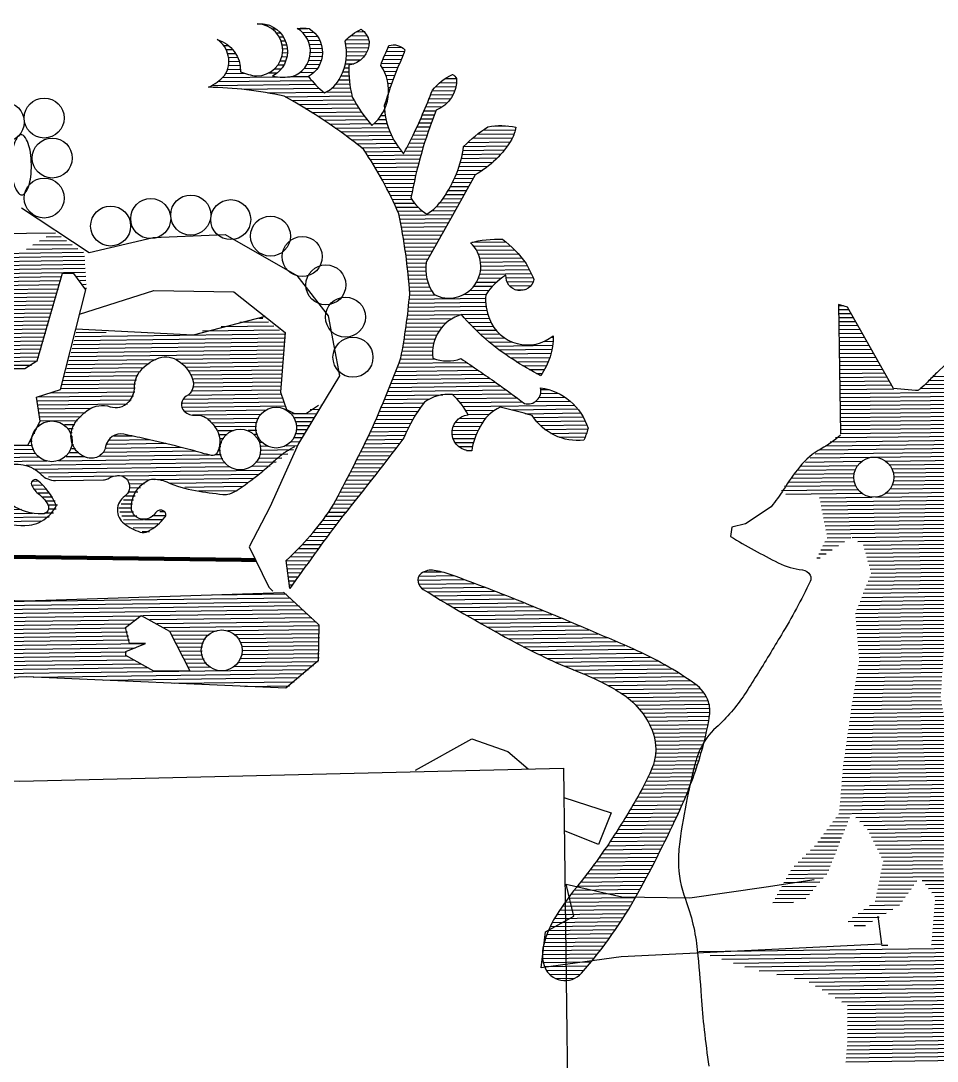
# Model space of a CAD drawing. Extents: x 0 to 420, y 0 to 297.
# Drawn here: x 364.823 to 367.273, y 101.54 to 104.321 of the extents above; entities that cross this region are included whole.
import ezdxf
from ezdxf.enums import TextEntityAlignment as Align

# ---------------------------------------------------------------- set-up
doc = ezdxf.new("R2010")
doc.units = 0
doc.layers.get('0').update_dxf_attribs({"linetype": 'CONTINUOUS'})
for name, color, linetype in [('TBLK07', 4, 'CONTINUOUS'), ('TBLK18', 4, 'CONTINUOUS'), ('TBLK25', 1, 'CONTINUOUS'), ('TBLK35', 3, 'CONTINUOUS'), ('TBLK50', 7, 'CONTINUOUS')]:
    doc.layers.add(name, color=color, linetype=linetype)
doc.styles.add('ISO', font='iso3098b.shx')

# ---------------------------------------------------------------- blocks, each defined once
blk = doc.blocks.new('*X45')
at = {"color": 0, "linetype": 'Continuous'}
for p, q in [((602.57, 458), (603.79, 458)), ((602.57, 457), (605.26, 457)), ((602.57, 456), (605.81, 456)), ((602.57, 455), (606.35, 455)), ((602.57, 454), (606.89, 454)), ((602.57, 453), (607.43, 453)), ((602.58, 452), (607.98, 452)), ((602.58, 451), (608.52, 451)), ((602.58, 450), (609.06, 450)), ((602.58, 449), (609.61, 449)), ((602.58, 448), (610.15, 448)), ((602.58, 447), (610.69, 447)), ((602.59, 446), (611.23, 446)), ((602.59, 445), (611.78, 445)), ((602.59, 444), (612.32, 444)), ((602.59, 443), (612.86, 443)), ((602.59, 442), (613.41, 442)), ((602.59, 441), (613.95, 441)), ((602.6, 440), (614.49, 440)), ((626, 440), (637.67, 440)), ((602.6, 439), (615.04, 439)), ((602.6, 438), (615.58, 438)), ((602.6, 437), (616.12, 437)), ((622.84, 437), (636.69, 437)), ((623.9, 438), (636.97, 438)), ((624.96, 439), (637.32, 439)), ((602.6, 436), (636.45, 436)), ((602.6, 435), (636.2, 435)), ((602.6, 434), (635.96, 434)), ((602.61, 433), (635.72, 433)), ((602.61, 432), (635.48, 432)), ((602.61, 431), (635.24, 431)), ((602.61, 430), (635, 430)), ((602.61, 429), (634.75, 429)), ((602.61, 428), (634.51, 428)), ((602.62, 427), (634.27, 427)), ((600.05, 424), (633.55, 424)), ((601.36, 425), (633.79, 425)), ((602.62, 426), (634.03, 426)), ((597.47, 422), (633.13, 422)), ((598.75, 423), (633.33, 423)), ((593.81, 419), (607.88, 419)), ((595.03, 420), (632.73, 420)), ((596.25, 421), (632.93, 421)), ((613.82, 419), (632.53, 419)), ((591.69, 417), (606.28, 417)), ((592.59, 418), (606.87, 418)), ((614.84, 418), (632.33, 418)), ((615.43, 417), (632.13, 417)), ((589.3, 414), (605.95, 414)), ((590.1, 415), (605.85, 415)), ((590.9, 416), (605.96, 416)), ((615.75, 416), (631.93, 416)), ((615.76, 414), (631.53, 414)), ((615.85, 415), (631.73, 415)), ((587.71, 412), (606.84, 412)), ((588.51, 413), (606.26, 413)), ((588.79, 411), (607.83, 411)), ((613.88, 411), (630.92, 411)), ((614.87, 412), (631.12, 412)), ((615.45, 413), (631.33, 413)), ((597.21, 410), (610.39, 410)), ((597.4, 409), (630.52, 409)), ((611.32, 410), (630.72, 410)), ((597.59, 408), (630.32, 408)), ((597.77, 407), (630.12, 407)), ((597.96, 406), (629.92, 406)), ((598.15, 405), (629.72, 405)), ((598.33, 404), (629.52, 404)), ((598.52, 403), (629.32, 403)), ((598.71, 402), (629.12, 402)), ((598.89, 401), (628.92, 401)), ((597.91, 398), (601.79, 398)), ((598.43, 399), (603.33, 399)), ((598.95, 400), (604.87, 400)), ((605.2, 400), (628.86, 400)), ((606.66, 399), (628.83, 399)), ((608.04, 398), (628.81, 398)), ((596.88, 396), (598.7, 396)), ((597.4, 397), (600.24, 397)), ((608.31, 397), (628.78, 397)), ((608.58, 396), (628.75, 396)), ((596.36, 395), (597.16, 395)), ((608.85, 395), (628.73, 395)), ((609.12, 394), (628.7, 394)), ((609.39, 393), (628.68, 393)), ((609.67, 392), (628.65, 392)), ((609.91, 391), (628.62, 391)), ((608.66, 388), (628.55, 388)), ((609.08, 389), (628.57, 389)), ((609.49, 390), (628.6, 390)), ((607.42, 385), (628.47, 385)), ((607.83, 386), (628.49, 386)), ((608.25, 387), (628.52, 387)), ((606.59, 383), (628.42, 383)), ((607, 384), (628.44, 384)), ((605.8, 381), (628.36, 381)), ((605.87, 380), (628.34, 380)), ((606.17, 382), (628.39, 382)), ((605.94, 379), (628.31, 379)), ((606.01, 378), (628.24, 378)), ((606.08, 377), (628.16, 377)), ((606.15, 376), (628.09, 376)), ((606.22, 375), (628.01, 375)), ((606.29, 374), (627.93, 374)), ((606.36, 373), (627.85, 373)), ((606.44, 372), (627.77, 372)), ((606.51, 371), (627.69, 371)), ((606.58, 370), (627.61, 370)), ((606.26, 367), (627.38, 367)), ((606.44, 368), (627.46, 368)), ((606.62, 369), (627.53, 369)), ((605.9, 365), (627.22, 365)), ((606.08, 366), (627.3, 366)), ((605.36, 362), (626.98, 362)), ((605.54, 363), (627.06, 363)), ((605.72, 364), (627.14, 364)), ((604.82, 359), (626.95, 359)), ((605, 360), (626.83, 360)), ((605.18, 361), (626.9, 361)), ((604.47, 357), (627.28, 357)), ((604.64, 358), (627.12, 358)), ((604, 354), (627.77, 354)), ((604.15, 355), (627.61, 355)), ((604.31, 356), (627.44, 356)), ((603.69, 352), (628.1, 352)), ((603.84, 353), (627.94, 353)), ((603.22, 349), (628.59, 349)), ((603.37, 350), (628.43, 350)), ((603.53, 351), (628.26, 351)), ((602.75, 346), (629.08, 346)), ((602.91, 347), (628.92, 347)), ((603.06, 348), (628.75, 348)), ((602.44, 344), (629.41, 344)), ((602.59, 345), (629.25, 345)), ((602.1, 341), (629.9, 341)), ((602.19, 342), (629.74, 342)), ((602.29, 343), (629.57, 343)), ((601.9, 339), (630.23, 339)), ((602, 340), (630.06, 340)), ((601.61, 336), (629.75, 336)), ((601.71, 337), (629.94, 337)), ((601.81, 338), (630.12, 338)), ((601.32, 333), (629.18, 333)), ((601.42, 334), (629.37, 334)), ((601.52, 335), (629.56, 335)), ((601.03, 331), (604.1, 331)), ((601.23, 332), (628.99, 332)), ((604.26, 331), (628.8, 331)), ((598.72, 328), (602.85, 328)), ((599.49, 329), (603.27, 329)), ((600.26, 330), (603.68, 330)), ((605.23, 330), (628.61, 330)), ((606.21, 329), (628.42, 329)), ((607.18, 328), (628.23, 328)), ((597.18, 326), (602.02, 326)), ((597.95, 327), (602.44, 327)), ((608.13, 327), (628.06, 327)), ((608.61, 326), (627.92, 326)), ((594.8, 323), (600.78, 323)), ((595.63, 324), (601.19, 324)), ((596.4, 325), (601.61, 325)), ((609.09, 325), (627.77, 325)), ((609.58, 324), (627.63, 324)), ((610.06, 323), (627.48, 323)), ((591.73, 320), (599.53, 320)), ((592.75, 321), (599.95, 321)), ((593.78, 322), (600.36, 322)), ((610.54, 322), (627.33, 322)), ((611.03, 321), (627.19, 321)), ((611.51, 320), (627.04, 320)), ((589.67, 318), (598.7, 318)), ((590.7, 319), (599.12, 319)), ((611.77, 318), (626.75, 318)), ((611.99, 319), (626.89, 319)), ((587.64, 315), (596.9, 315)), ((588.22, 316), (597.78, 316)), ((588.79, 317), (598.29, 317)), ((611.13, 315), (627.43, 315)), ((611.35, 316), (627.18, 316)), ((611.56, 317), (626.93, 317)), ((586.5, 313), (595.14, 313)), ((587.07, 314), (596.02, 314)), ((610.71, 313), (619.55, 313)), ((610.92, 314), (620.28, 314)), ((621.64, 314), (627.68, 314)), ((622.41, 313), (627.93, 313)), ((584.78, 310), (592.5, 310)), ((585.35, 311), (593.38, 311)), ((585.92, 312), (594.26, 312)), ((610.07, 310), (617.34, 310)), ((610.28, 311), (618.08, 311)), ((610.49, 312), (618.81, 312)), ((623.19, 312), (628.18, 312)), ((623.97, 311), (628.43, 311)), ((624.75, 310), (628.68, 310)), ((584.21, 309), (589.42, 309)), ((606.93, 307), (614.2, 307)), ((608.36, 308), (615.88, 308)), ((609.8, 309), (616.61, 309)), ((624.6, 307), (629.43, 307)), ((624.69, 308), (629.18, 308)), ((624.79, 309), (628.93, 309)), ((604.05, 305), (610.76, 305)), ((605.49, 306), (612.48, 306)), ((624.4, 305), (629.93, 305)), ((624.5, 306), (629.68, 306)), ((602.99, 304), (609.05, 304)), ((604.45, 303), (607.33, 303)), ((624.12, 302), (630.68, 302)), ((624.21, 303), (630.43, 303)), ((624.31, 304), (630.18, 304)), ((623.92, 300), (631.18, 300)), ((624.02, 301), (630.93, 301)), ((565.54, 297), (632.41, 297)), ((611.28, 298), (612.82, 298)), ((623.73, 298), (631.99, 298)), ((623.83, 299), (631.56, 299)), ((568.42, 296), (632.84, 296)), ((571.29, 295), (633.27, 295)), ((574.17, 294), (633.7, 294)), ((577.04, 293), (634.12, 293)), ((580.59, 292), (634.55, 292)), ((584.98, 291), (634.98, 291)), ((589.36, 290), (635.41, 290)), ((593.03, 289), (635.83, 289)), ((594.64, 288), (636.26, 288)), ((596.26, 287), (636.69, 287)), ((597.88, 286), (637.11, 286)), ((599.5, 285), (637.54, 285)), ((601.12, 284), (637.97, 284)), ((602.5, 281), (639.25, 281)), ((602.51, 282), (638.82, 282)), ((602.52, 283), (638.4, 283)), ((602.47, 279), (640.11, 279)), ((602.48, 280), (639.68, 280)), ((602.43, 276), (641.39, 276)), ((602.44, 277), (640.96, 277)), ((602.46, 278), (640.53, 278)), ((602.4, 274), (642.19, 274)), ((602.42, 275), (641.8, 275)), ((602.15, 271), (643.35, 271)), ((602.27, 272), (642.96, 272)), ((602.38, 273), (642.58, 273)), ((601.93, 269), (644.13, 269)), ((602.04, 270), (643.74, 270))]:
    blk.add_line(p, q, dxfattribs=at)
blk = doc.blocks.new('*X47')
at = {"color": 0, "linetype": 'Continuous'}
for p, q in [((459.9, 530), (460.99, 530)), ((461.86, 529), (462.85, 529)), ((462.93, 528), (463.92, 528)), ((468.2, 529), (470.78, 529)), ((469.47, 528), (472.35, 528)), ((482.96, 528), (484.85, 528)), ((448.79, 526), (449.41, 526)), ((463.63, 527), (464.64, 527)), ((464.09, 526), (465.13, 526)), ((470.29, 527), (473.18, 527)), ((470.83, 526), (473.75, 526)), ((480.35, 526), (485.97, 526)), ((481.49, 527), (485.58, 527)), ((449.69, 525), (450.91, 525)), ((450.3, 524), (451.92, 524)), ((450.69, 523), (452.64, 523)), ((464.36, 525), (465.45, 525)), ((464.43, 523), (465.62, 523)), ((464.47, 524), (465.61, 524)), ((471.18, 525), (474.13, 525)), ((471.36, 524), (474.34, 524)), ((471.38, 523), (474.41, 523)), ((480.23, 525), (486.05, 525)), ((480.37, 524), (485.88, 524)), ((480.43, 523), (485.52, 523)), ((490.37, 523), (494.9, 523)), ((490.84, 524), (494.23, 524)), ((450.9, 522), (453.17, 522)), ((450.96, 521), (453.54, 521)), ((463.84, 521), (465.2, 521)), ((464.22, 522), (465.49, 522)), ((470.96, 521), (474.1, 521)), ((471.25, 522), (474.33, 522)), ((480.3, 521), (483.98, 521)), ((480.41, 522), (484.93, 522)), ((489.51, 521), (494.1, 521)), ((489.93, 522), (494.51, 522)), ((450.15, 518), (454.82, 518)), ((450.6, 519), (453.87, 519)), ((450.86, 520), (453.77, 520)), ((460.93, 518), (463.08, 518)), ((462.37, 519), (464.07, 519)), ((463.25, 520), (464.75, 520)), ((468.68, 518), (472.25, 518)), ((469.77, 519), (473.11, 519)), ((470.48, 520), (473.71, 520)), ((479.46, 518), (480.9, 518)), ((479.84, 519), (480.9, 519)), ((480.11, 520), (482.23, 520)), ((489.11, 520), (493.66, 520)), ((489.22, 519), (493.19, 519)), ((489.76, 518), (492.74, 518)), ((446.57, 515), (472.46, 515)), ((448.15, 516), (471.59, 516)), ((449.34, 517), (463.04, 517)), ((466.39, 517), (470.92, 517)), ((477.69, 515), (481.11, 515)), ((478.43, 516), (481.01, 516)), ((478.98, 517), (480.94, 517)), ((490.17, 517), (492.36, 517)), ((490.48, 516), (491.99, 516)), ((490.68, 515), (491.62, 515)), ((503.62, 515), (507.79, 515)), ((504.99, 516), (507.83, 516)), ((506.81, 517), (506.88, 517)), ((454.15, 514), (473.44, 514)), ((460.6, 513), (474.56, 513)), ((475.07, 513), (481.42, 513)), ((476.66, 514), (481.25, 514)), ((490.79, 514), (491.26, 514)), ((490.81, 513), (490.9, 513)), ((501.69, 513), (507.35, 513)), ((502.53, 514), (507.64, 514)), ((464.91, 512), (481.63, 512)), ((466.64, 511), (482.06, 511)), ((468.31, 510), (482.62, 510)), ((489.84, 510), (490.31, 510)), ((490.19, 511), (490.57, 511)), ((490.54, 512), (490.74, 512)), ((500.48, 510), (505.46, 510)), ((500.89, 511), (506.3, 511)), ((501.3, 512), (506.91, 512)), ((469.93, 509), (483.22, 509)), ((471.5, 508), (483.87, 508)), ((489.47, 508), (489.75, 508)), ((489.67, 509), (489.95, 509)), ((499.62, 508), (502.57, 508)), ((500.05, 509), (504.26, 509)), ((473.02, 507), (484.57, 507)), ((474.51, 506), (485.32, 506)), ((475.95, 505), (486.13, 505)), ((487.08, 505), (490.3, 505)), ((488.07, 506), (490.06, 506)), ((488.85, 507), (489.88, 507)), ((498.25, 505), (501.38, 505)), ((498.72, 506), (501.77, 506)), ((499.17, 507), (502.16, 507)), ((477.36, 504), (490.6, 504)), ((478.73, 503), (490.95, 503)), ((480.06, 502), (491.37, 502)), ((496.8, 502), (500.29, 502)), ((497.3, 503), (500.64, 503)), ((497.78, 504), (501.01, 504)), ((512.89, 502), (522.06, 502)), ((514.29, 503), (522.38, 503)), ((516.87, 504), (520.36, 504)), ((481.36, 501), (491.86, 501)), ((482.64, 500), (492.42, 500)), ((495.77, 500), (499.62, 500)), ((496.3, 501), (499.95, 501)), ((510.48, 500), (521.03, 500)), ((511.63, 501), (521.63, 501)), ((483.88, 499), (493.06, 499)), ((484.75, 498), (493.8, 498)), ((485.39, 497), (498.68, 497)), ((494.7, 498), (498.98, 498)), ((495.24, 499), (499.29, 499)), ((509.02, 497), (518.71, 497)), ((509.22, 498), (519.57, 498)), ((509.44, 499), (520.34, 499)), ((486, 496), (498.39, 496)), ((486.6, 495), (498.11, 495)), ((508.49, 495), (516.68, 495)), ((508.77, 496), (517.76, 496)), ((487.19, 494), (497.83, 494)), ((487.76, 493), (497.57, 493)), ((488.31, 492), (497.32, 492)), ((507.41, 492), (512.43, 492)), ((507.81, 493), (514.07, 493)), ((508.17, 494), (515.47, 494)), ((488.85, 491), (497.07, 491)), ((489.38, 490), (496.84, 490)), ((489.89, 489), (496.61, 489)), ((505.93, 489), (510.54, 489)), ((506.47, 490), (511.12, 490)), ((506.96, 491), (511.7, 491)), ((490.39, 488), (496.4, 488)), ((490.88, 487), (496.19, 487)), ((504.7, 487), (509.38, 487)), ((505.34, 488), (509.96, 488)), ((491.35, 486), (496.22, 486)), ((491.81, 485), (496.91, 485)), ((492.25, 484), (497.76, 484)), ((502.31, 484), (507.64, 484)), ((503.24, 485), (508.22, 485)), ((503.99, 486), (508.8, 486)), ((492.68, 483), (498.83, 483)), ((493.02, 482), (506.48, 482)), ((501.15, 483), (507.06, 483)), ((493.21, 481), (505.9, 481)), ((493.39, 480), (505.32, 480)), ((493.57, 479), (504.74, 479)), ((493.74, 478), (504.16, 478)), ((493.9, 477), (503.58, 477)), ((494.05, 476), (503, 476)), ((494.2, 475), (502.42, 475)), ((494.34, 474), (501.84, 474)), ((511.16, 475), (519.62, 475)), ((511.59, 474), (520.73, 474)), ((494.47, 473), (501.26, 473)), ((494.59, 472), (500.68, 472)), ((494.71, 471), (500.11, 471)), ((512.26, 473), (521.74, 473)), ((512.73, 472), (522.66, 472)), ((513.05, 471), (523.51, 471)), ((494.82, 470), (499.61, 470)), ((494.92, 469), (499.52, 469)), ((513.23, 470), (524.29, 470)), ((513.28, 469), (524.92, 469)), ((495.02, 468), (499.51, 468)), ((495.11, 467), (499.6, 467)), ((495.19, 466), (499.77, 466)), ((512.65, 466), (518.5, 466)), ((513, 467), (525.88, 467)), ((513.2, 468), (525.42, 468)), ((519.55, 466), (526.32, 466)), ((495.26, 465), (500.05, 465)), ((495.33, 464), (500.42, 464)), ((495.39, 463), (500.91, 463)), ((510.44, 463), (515.29, 463)), ((511.44, 464), (516.17, 464)), ((512.15, 465), (517.22, 465)), ((519.79, 465), (526.37, 465)), ((520.4, 464), (525.76, 464)), ((521.84, 463), (524.32, 463)), ((495.29, 461), (514.37, 461)), ((495.4, 462), (501.69, 462)), ((508.93, 462), (514.55, 462)), ((494.94, 458), (514.61, 458)), ((495.06, 459), (514.46, 459)), ((495.18, 460), (514.37, 460)), ((494.67, 456), (505.97, 456)), ((494.81, 457), (514.86, 457)), ((509.1, 456), (515.18, 456)), ((494.22, 453), (502.71, 453)), ((494.37, 454), (503.49, 454)), ((494.52, 455), (504.53, 455)), ((509.98, 455), (515.6, 455)), ((510.91, 454), (516.14, 454)), ((511.88, 453), (516.84, 453)), ((493.71, 450), (501.3, 450)), ((493.89, 451), (501.64, 451)), ((494.05, 452), (502.1, 452)), ((512.9, 452), (517.75, 452)), ((513.98, 451), (518.97, 451)), ((515.12, 450), (520.76, 450)), ((528.88, 450), (531.09, 450)), ((530.67, 451), (531.15, 451)), ((493.34, 448), (500.96, 448)), ((493.53, 449), (501.08, 449)), ((516.33, 449), (530.96, 449)), ((517.61, 448), (530.78, 448)), ((492.49, 445), (509.42, 445)), ((492.88, 446), (501.41, 446)), ((493.14, 447), (500.95, 447)), ((518.98, 447), (530.54, 447)), ((520.44, 446), (530.23, 446)), ((521.91, 445), (529.86, 445)), ((491.69, 443), (512.29, 443)), ((492.09, 444), (510.86, 444)), ((523.44, 444), (529.41, 444)), ((525.08, 443), (528.89, 443)), ((490.47, 440), (516.49, 440)), ((490.88, 441), (515.1, 441)), ((491.29, 442), (513.7, 442)), ((526.85, 442), (528.28, 442)), ((489.21, 437), (503.37, 437)), ((489.63, 438), (519.23, 438)), ((490.05, 439), (517.87, 439)), ((505.8, 437), (520.56, 437)), ((527.83, 437), (532.24, 437)), ((527.89, 438), (529.77, 438)), ((488.34, 435), (498.57, 435)), ((488.78, 436), (500.07, 436)), ((506.79, 436), (521.87, 436)), ((507.65, 435), (523.16, 435)), ((526.49, 435), (535.17, 435)), ((527.43, 436), (533.9, 436)), ((487.01, 432), (496.46, 432)), ((487.46, 433), (497.12, 433)), ((487.9, 434), (497.82, 434)), ((508.39, 434), (536.21, 434)), ((509.04, 433), (516.33, 433)), ((509.6, 432), (514.99, 432)), ((520.47, 433), (537.06, 433)), ((524.01, 432), (537.78, 432)), ((486.1, 430), (495.28, 430)), ((486.56, 431), (495.85, 431)), ((506.38, 430), (513.23, 430)), ((507.33, 431), (513.99, 431)), ((525.97, 431), (538.37, 431)), ((526.73, 430), (538.87, 430)), ((484.7, 427), (493.78, 427)), ((485.17, 428), (494.25, 428)), ((485.64, 429), (494.74, 429)), ((505.59, 427), (511.6, 427)), ((505.6, 428), (512.09, 428)), ((505.85, 429), (512.65, 429)), ((527.66, 429), (539.28, 429)), ((528.8, 428), (539.52, 428)), ((530.27, 427), (539.21, 427)), ((483.18, 424), (491.66, 424)), ((483.7, 425), (492.45, 425)), ((484.21, 426), (493.23, 426)), ((505.79, 426), (511.2, 426)), ((506.26, 425), (510.87, 425)), ((507.12, 424), (510.62, 424)), ((532.34, 426), (538.84, 426)), ((482.15, 422), (490.08, 422)), ((482.67, 423), (490.87, 423)), ((509.08, 423), (510.43, 423)), ((480.57, 419), (487.7, 419)), ((481.1, 420), (488.5, 420)), ((481.62, 421), (489.29, 421)), ((479.51, 417), (486.1, 417)), ((480.04, 418), (486.9, 418)), ((477.89, 414), (483.69, 414)), ((478.43, 415), (484.49, 415)), ((478.97, 416), (485.3, 416)), ((476.25, 411), (481.25, 411)), ((476.8, 412), (482.07, 412)), ((477.35, 413), (482.88, 413)), ((475.14, 409), (479.62, 409)), ((475.7, 410), (480.44, 410)), ((472.93, 406), (477.15, 406)), ((473.7, 407), (477.98, 407)), ((474.45, 408), (478.8, 408)), ((471.31, 404), (475.61, 404)), ((472.14, 405), (476.37, 405)), ((468.67, 401), (473.33, 401)), ((469.58, 402), (474.08, 402)), ((470.46, 403), (474.84, 403)), ((465.73, 398), (471.07, 398)), ((466.75, 399), (471.82, 399)), ((467.73, 400), (472.57, 400)), ((463.71, 396), (469.58, 396)), ((464.68, 397), (470.33, 397)), ((463.83, 395), (468.84, 395)), ((463.94, 394), (468.11, 394)), ((464.06, 393), (467.37, 393)), ((464.18, 392), (466.64, 392)), ((464.29, 391), (465.91, 391)), ((464.41, 390), (465.19, 390))]:
    blk.add_line(p, q, dxfattribs=at)
blk = doc.blocks.new('*X41')
at = {"color": 0, "linetype": 'Continuous'}
for p, q in [((52316.84, 34279), (52328.43, 34279)), ((52317.12, 34280), (52325.82, 34280)), ((52318.29, 34281), (52322.83, 34281)), ((52317.06, 34278), (52331, 34278)), ((52317.76, 34277), (52333.54, 34277)), ((52319.24, 34276), (52336.03, 34276)), ((52320.83, 34275), (52338.48, 34275)), ((52322.44, 34274), (52340.9, 34274)), ((52324.06, 34273), (52343.29, 34273)), ((52325.7, 34272), (52345.65, 34272)), ((52327.35, 34271), (52347.99, 34271)), ((52329.03, 34270), (52350.32, 34270)), ((52330.71, 34269), (52352.64, 34269)), ((52332.42, 34268), (52354.95, 34268)), ((52334.15, 34267), (52357.24, 34267)), ((52335.89, 34266), (52359.52, 34266)), ((52337.65, 34265), (52361.79, 34265)), ((52339.44, 34264), (52364.04, 34264)), ((52341.24, 34263), (52366.27, 34263)), ((52343.08, 34262), (52368.49, 34262)), ((52344.98, 34261), (52370.69, 34261)), ((52346.94, 34260), (52372.8, 34260)), ((52348.99, 34259), (52374.77, 34259)), ((52351.11, 34258), (52376.63, 34258)), ((52353.33, 34257), (52378.4, 34257)), ((52355.64, 34256), (52380.07, 34256)), ((52358.05, 34255), (52381.67, 34255)), ((52360.29, 34254), (52383.19, 34254)), ((52362.31, 34253), (52384.65, 34253)), ((52364.16, 34252), (52386.04, 34252)), ((52365.87, 34251), (52387.13, 34251)), ((52367.46, 34250), (52387.93, 34250)), ((52368.83, 34249), (52388.54, 34249)), ((52369.99, 34248), (52388.98, 34248)), ((52370.99, 34247), (52389.28, 34247)), ((52371.86, 34246), (52389.44, 34246)), ((52372.62, 34245), (52389.45, 34245)), ((52373.28, 34244), (52389.32, 34244)), ((52373.87, 34243), (52389.14, 34243)), ((52374.38, 34242), (52388.94, 34242)), ((52374.82, 34241), (52388.73, 34241)), ((52375.18, 34240), (52388.51, 34240)), ((52375.46, 34239), (52388.27, 34239)), ((52375.65, 34238), (52388.02, 34238)), ((52375.74, 34235), (52387.17, 34235)), ((52375.76, 34237), (52387.75, 34237)), ((52375.79, 34236), (52387.47, 34236)), ((52375.39, 34233), (52386.53, 34233)), ((52375.6, 34234), (52386.86, 34234)), ((52374.22, 34230), (52385.48, 34230)), ((52374.68, 34231), (52385.84, 34231)), ((52375.08, 34232), (52386.19, 34232)), ((52372.72, 34227), (52384.34, 34227)), ((52373.24, 34228), (52384.73, 34228)), ((52373.74, 34229), (52385.11, 34229)), ((52371.62, 34225), (52383.52, 34225)), ((52372.18, 34226), (52383.93, 34226)), ((52369.83, 34222), (52382.2, 34222)), ((52370.44, 34223), (52382.65, 34223)), ((52371.03, 34224), (52383.09, 34224)), ((52368.6, 34220), (52381.26, 34220)), ((52369.22, 34221), (52381.74, 34221)), ((52366.7, 34217), (52379.82, 34217)), ((52367.34, 34218), (52380.3, 34218)), ((52367.98, 34219), (52380.79, 34219)), ((52364.72, 34214), (52378.33, 34214)), ((52365.39, 34215), (52378.83, 34215)), ((52366.05, 34216), (52379.33, 34216)), ((52363.36, 34212), (52377.32, 34212)), ((52364.04, 34213), (52377.83, 34213)), ((52361.22, 34209), (52375.76, 34209)), ((52361.94, 34210), (52376.28, 34210)), ((52362.66, 34211), (52376.8, 34211)), ((52359.73, 34207), (52374.7, 34207)), ((52360.48, 34208), (52375.23, 34208)), ((52357.39, 34204), (52373.07, 34204)), ((52358.18, 34205), (52373.62, 34205)), ((52358.96, 34206), (52374.16, 34206)), ((52354.93, 34201), (52371.4, 34201)), ((52355.76, 34202), (52371.96, 34202)), ((52356.58, 34203), (52372.52, 34203)), ((52353.37, 34199), (52370.25, 34199)), ((52354.14, 34200), (52370.83, 34200)), ((52351.24, 34196), (52368.44, 34196)), ((52351.92, 34197), (52369.06, 34197)), ((52352.63, 34198), (52369.66, 34198)), ((52349.93, 34194), (52367.15, 34194)), ((52350.57, 34195), (52367.8, 34195)), ((52348.32, 34191), (52365.11, 34191)), ((52348.79, 34192), (52365.81, 34192)), ((52349.33, 34193), (52366.49, 34193)), ((52347.27, 34188), (52362.92, 34188)), ((52347.57, 34189), (52363.67, 34189)), ((52347.92, 34190), (52364.4, 34190)), ((52346.86, 34186), (52361.37, 34186)), ((52347.03, 34187), (52362.15, 34187)), ((52346.79, 34185), (52360.57, 34185)), ((52346.83, 34184), (52359.75, 34184)), ((52346.99, 34183), (52358.9, 34183)), ((52347.27, 34182), (52358.04, 34182)), ((52347.72, 34181), (52357.16, 34181)), ((52348.52, 34180), (52356.24, 34180)), ((52350.02, 34179), (52354.8, 34179))]:
    blk.add_line(p, q, dxfattribs=at)
blk = doc.blocks.new('*X43')
at = {"color": 0, "linetype": 'Continuous'}
for p, q in [((52206.1, 34365), (52212.63, 34365)), ((52207.64, 34366), (52210.69, 34366)), ((52208.75, 34367), (52227.2, 34367)), ((52223.2, 34365), (52229.97, 34365)), ((52224.87, 34366), (52228.58, 34366)), ((52203.01, 34363), (52216.5, 34363)), ((52204.55, 34364), (52214.56, 34364)), ((52219.87, 34363), (52232.73, 34363)), ((52221.54, 34364), (52231.35, 34364)), ((52201.6, 34362), (52234.11, 34362)), ((52201.6, 34361), (52234.36, 34361)), ((52201.6, 34360), (52234.41, 34360)), ((52201.6, 34359), (52234.46, 34359)), ((52201.6, 34358), (52234.51, 34358)), ((52201.6, 34357), (52204.53, 34357)), ((52201.6, 34356), (52203.78, 34356)), ((52201.6, 34355), (52203.03, 34355)), ((52207.63, 34357), (52234.57, 34357)), ((52207.9, 34356), (52228.65, 34356)), ((52208.17, 34355), (52228.35, 34355)), ((52232.42, 34356), (52234.62, 34356)), ((52233.13, 34355), (52234.67, 34355)), ((52201.6, 34354), (52202.28, 34354)), ((52208.44, 34354), (52228.05, 34354)), ((52208.72, 34353), (52227.75, 34353)), ((52208.99, 34352), (52227.45, 34352)), ((52233.84, 34354), (52234.72, 34354)), ((52234.55, 34353), (52234.77, 34353)), ((52209.26, 34351), (52227.15, 34351)), ((52209.54, 34350), (52226.85, 34350)), ((52156.75, 34347), (52158.6, 34347)), ((52209.81, 34349), (52226.55, 34349)), ((52210.08, 34348), (52226.24, 34348)), ((52210.35, 34347), (52225.94, 34347)), ((52153.88, 34345), (52165.12, 34345)), ((52155.31, 34346), (52161.86, 34346)), ((52210.63, 34346), (52225.64, 34346)), ((52210.9, 34345), (52225.34, 34345)), ((52277.72, 34345), (52278.76, 34345)), ((52151.6, 34343), (52171.64, 34343)), ((52151.6, 34342), (52204.26, 34342)), ((52152.45, 34344), (52168.38, 34344)), ((52198.24, 34343), (52204.02, 34343)), ((52211.17, 34344), (52225.04, 34344)), ((52211.44, 34343), (52224.74, 34343)), ((52211.72, 34342), (52224.44, 34342)), ((52232.09, 34342), (52239.58, 34342)), ((52263.65, 34342), (52282.87, 34342)), ((52268.34, 34343), (52281.5, 34343)), ((52273.03, 34344), (52280.13, 34344)), ((52151.6, 34341), (52204.5, 34341)), ((52151.6, 34340), (52204.74, 34340)), ((52151.6, 34339), (52204.98, 34339)), ((52211.99, 34341), (52224.14, 34341)), ((52212.26, 34340), (52223.84, 34340)), ((52212.54, 34339), (52223.54, 34339)), ((52231.26, 34339), (52283.97, 34339)), ((52231.54, 34340), (52284.04, 34340)), ((52231.82, 34341), (52284.11, 34341)), ((52151.6, 34338), (52205.22, 34338)), ((52151.6, 34337), (52205.46, 34337)), ((52212.81, 34338), (52223.24, 34338)), ((52213.08, 34337), (52222.94, 34337)), ((52230.7, 34337), (52283.83, 34337)), ((52230.98, 34338), (52283.9, 34338)), ((52151.6, 34336), (52178.94, 34336)), ((52151.6, 34335), (52177.42, 34335)), ((52151.6, 34334), (52176.36, 34334)), ((52183.8, 34336), (52205.7, 34336)), ((52185.51, 34335), (52205.94, 34335)), ((52186.73, 34334), (52206.18, 34334)), ((52213.35, 34336), (52222.63, 34336)), ((52213.74, 34335), (52222.33, 34335)), ((52215.24, 34334), (52220.78, 34334)), ((52229.86, 34334), (52250.18, 34334)), ((52230.14, 34335), (52251.9, 34335)), ((52230.42, 34336), (52283.76, 34336)), ((52256.97, 34335), (52283.69, 34335)), ((52258.44, 34334), (52283.62, 34334)), ((52151.64, 34333), (52175.58, 34333)), ((52151.73, 34332), (52175, 34332)), ((52187.68, 34333), (52206.42, 34333)), ((52188.35, 34332), (52206.66, 34332)), ((52229.31, 34332), (52248.01, 34332)), ((52229.59, 34333), (52248.95, 34333)), ((52259.45, 34333), (52283.55, 34333)), ((52260.21, 34332), (52283.48, 34332)), ((52151.82, 34331), (52174.57, 34331)), ((52151.91, 34330), (52174.38, 34330)), ((52152.01, 34329), (52174.48, 34329)), ((52188.78, 34331), (52206.9, 34331)), ((52189.03, 34330), (52207.14, 34330)), ((52189.1, 34329), (52207.38, 34329)), ((52228.47, 34329), (52246.72, 34329)), ((52228.75, 34330), (52246.95, 34330)), ((52229.03, 34331), (52247.36, 34331)), ((52260.78, 34331), (52283.41, 34331)), ((52261.2, 34330), (52283.34, 34330)), ((52261.4, 34329), (52283.26, 34329)), ((52152.1, 34328), (52174.89, 34328)), ((52152.19, 34327), (52175.8, 34327)), ((52152.28, 34326), (52176.94, 34326)), ((52189.16, 34328), (52207.87, 34328)), ((52189.41, 34327), (52210.87, 34327)), ((52189.89, 34326), (52213.59, 34326)), ((52222.16, 34326), (52246.19, 34326)), ((52225.44, 34327), (52246.53, 34327)), ((52228.19, 34328), (52246.66, 34328)), ((52260.03, 34326), (52283.05, 34326)), ((52260.91, 34327), (52283.12, 34327)), ((52261.31, 34328), (52283.19, 34328)), ((52152.38, 34325), (52177.28, 34325)), ((52152.41, 34324), (52177.17, 34324)), ((52190.69, 34325), (52213.42, 34325)), ((52192.29, 34324), (52195.32, 34324)), ((52198.69, 34324), (52213.25, 34324)), ((52222.23, 34325), (52245.6, 34325)), ((52222.37, 34324), (52244.61, 34324)), ((52258.38, 34324), (52283.84, 34324)), ((52258.79, 34325), (52283.45, 34325)), ((52150.57, 34321), (52151.81, 34321)), ((52152.29, 34322), (52152.48, 34322)), ((52152.44, 34323), (52176.51, 34323)), ((52155.6, 34322), (52172.38, 34322)), ((52157.32, 34321), (52170.5, 34321)), ((52200.73, 34323), (52213.09, 34323)), ((52201.95, 34322), (52212.92, 34322)), ((52202.93, 34321), (52212.75, 34321)), ((52222.51, 34323), (52235.62, 34323)), ((52222.65, 34322), (52234.13, 34322)), ((52222.79, 34321), (52233, 34321)), ((52258.44, 34323), (52284.24, 34323)), ((52259.02, 34322), (52279.39, 34322)), ((52260.83, 34321), (52278.15, 34321)), ((52284.47, 34322), (52284.63, 34322)), ((52285.71, 34321), (52292.02, 34321)), ((52290.3, 34322), (52292.67, 34322)), ((52292.98, 34323), (52293.33, 34323)), ((52145.8, 34320), (52149.7, 34320)), ((52146.34, 34319), (52149.18, 34319)), ((52158.19, 34320), (52169.52, 34320)), ((52158.71, 34319), (52168.74, 34319)), ((52203.71, 34320), (52208.22, 34320)), ((52204.26, 34319), (52206.33, 34319)), ((52210.98, 34320), (52212.65, 34320)), ((52212.88, 34319), (52213.15, 34319)), ((52222.43, 34319), (52222.8, 34319)), ((52222.93, 34320), (52232.1, 34320)), ((52228.81, 34319), (52231.43, 34319)), ((52264.8, 34320), (52277.44, 34320)), ((52265.79, 34319), (52277.03, 34319)), ((52286.42, 34320), (52291.37, 34320)), ((52286.83, 34319), (52290.71, 34319)), ((52146.88, 34318), (52148.91, 34318)), ((52147.42, 34317), (52148.85, 34317)), ((52147.95, 34316), (52148.98, 34316)), ((52158.91, 34316), (52159.06, 34316)), ((52158.98, 34318), (52168.13, 34318)), ((52159.04, 34317), (52160.41, 34317)), ((52165.06, 34317), (52167.75, 34317)), ((52166.4, 34316), (52167.6, 34316)), ((52186.11, 34316), (52195.06, 34316)), ((52191.11, 34317), (52193.38, 34317)), ((52204.58, 34316), (52204.81, 34316)), ((52204.63, 34318), (52205.41, 34318)), ((52204.81, 34317), (52204.87, 34317)), ((52213.65, 34318), (52213.79, 34318)), ((52214.15, 34317), (52214.33, 34317)), ((52214.62, 34316), (52214.65, 34316)), ((52220.83, 34316), (52220.83, 34316)), ((52221.17, 34317), (52221.36, 34317)), ((52221.77, 34318), (52221.89, 34318)), ((52229.84, 34318), (52230.97, 34318)), ((52230.44, 34317), (52230.69, 34317)), ((52230.6, 34316), (52230.78, 34316)), ((52241.16, 34316), (52245.77, 34316)), ((52266.57, 34318), (52276.85, 34318)), ((52267.2, 34317), (52271.05, 34317)), ((52267.61, 34316), (52269.43, 34316)), ((52274.7, 34317), (52276.86, 34317)), ((52276.32, 34316), (52277.08, 34316)), ((52286.78, 34316), (52288.75, 34316)), ((52286.99, 34317), (52289.41, 34317)), ((52287.01, 34318), (52290.06, 34318)), ((52148.47, 34315), (52149.33, 34315)), ((52149, 34314), (52149.96, 34314)), ((52149.53, 34313), (52151.02, 34313)), ((52156.87, 34313), (52157.66, 34313)), ((52157.87, 34314), (52157.93, 34314)), ((52158.31, 34315), (52158.56, 34315)), ((52167.15, 34315), (52167.61, 34315)), ((52167.59, 34314), (52167.79, 34314)), ((52167.8, 34313), (52168.14, 34313)), ((52173.31, 34313), (52196.44, 34313)), ((52177.22, 34314), (52196.12, 34314)), ((52181.56, 34315), (52195.78, 34315)), ((52203.59, 34313), (52204.95, 34313)), ((52204.24, 34314), (52204.62, 34314)), ((52204.5, 34315), (52204.63, 34315)), ((52214.25, 34313), (52221.07, 34313)), ((52214.58, 34314), (52220.78, 34314)), ((52214.7, 34315), (52215.15, 34315)), ((52220.3, 34315), (52220.71, 34315)), ((52230.55, 34313), (52231.5, 34313)), ((52230.7, 34315), (52230.9, 34315)), ((52230.83, 34314), (52230.99, 34314)), ((52239.14, 34313), (52257.96, 34313)), ((52239.43, 34314), (52254.08, 34314)), ((52239.99, 34315), (52250.05, 34315)), ((52267.65, 34313), (52267.83, 34313)), ((52267.8, 34315), (52268.59, 34315)), ((52267.81, 34314), (52268.09, 34314)), ((52277.16, 34315), (52277.53, 34315)), ((52277.66, 34314), (52278.3, 34314)), ((52277.92, 34313), (52279.69, 34313)), ((52284.17, 34313), (52286.79, 34313)), ((52285.56, 34314), (52287.45, 34314)), ((52286.33, 34315), (52288.1, 34315)), ((52150.05, 34312), (52157.65, 34312)), ((52150.57, 34311), (52157.85, 34311)), ((52167.62, 34311), (52206.56, 34311)), ((52167.81, 34312), (52197.17, 34312)), ((52202.53, 34312), (52205.55, 34312)), ((52212.65, 34311), (52222.5, 34311)), ((52213.66, 34312), (52221.6, 34312)), ((52229.11, 34311), (52233.77, 34311)), ((52230.01, 34312), (52232.33, 34312)), ((52237.51, 34311), (52264.99, 34311)), ((52238.62, 34312), (52261.53, 34312)), ((52266.62, 34311), (52267.93, 34311)), ((52267.33, 34312), (52267.78, 34312)), ((52277.82, 34311), (52284.53, 34311)), ((52277.97, 34312), (52286, 34312)), ((52150.97, 34310), (52158.27, 34310)), ((52151.36, 34309), (52158.99, 34309)), ((52151.75, 34308), (52160.26, 34308)), ((52165.2, 34308), (52212.3, 34308)), ((52166.48, 34309), (52215.05, 34309)), ((52167.2, 34310), (52224.33, 34310)), ((52219.11, 34309), (52268.93, 34309)), ((52220.91, 34308), (52270.04, 34308)), ((52227.28, 34310), (52268.29, 34310)), ((52275.71, 34308), (52280.11, 34308)), ((52276.81, 34309), (52281.59, 34309)), ((52277.46, 34310), (52283.06, 34310)), ((52152.14, 34307), (52190.71, 34307)), ((52152.54, 34306), (52159.15, 34306)), ((52160.1, 34306), (52180.64, 34306)), ((52193.91, 34307), (52211.36, 34307)), ((52199.81, 34306), (52211.36, 34306)), ((52222.7, 34307), (52278.64, 34307)), ((52224.7, 34306), (52241.63, 34306)), ((52242.94, 34306), (52277.2, 34306)), ((52152.93, 34305), (52154.24, 34305)), ((52165.6, 34305), (52175.38, 34305)), ((52201.81, 34305), (52211.57, 34305)), ((52203.25, 34304), (52211.96, 34304)), ((52203.98, 34303), (52212.38, 34303)), ((52220.72, 34305), (52221.94, 34305)), ((52220.72, 34304), (52223.14, 34304)), ((52221.29, 34303), (52224.1, 34303)), ((52244.67, 34305), (52249.94, 34305)), ((52245.01, 34304), (52248.67, 34304)), ((52245.01, 34303), (52247.62, 34303)), ((52251.17, 34305), (52275.9, 34305)), ((52255.05, 34304), (52274.6, 34304)), ((52258.72, 34303), (52273.29, 34303)), ((52204.72, 34302), (52212.87, 34302)), ((52205.46, 34301), (52213.36, 34301)), ((52206.01, 34300), (52214.22, 34300)), ((52222.02, 34302), (52224.9, 34302)), ((52222.96, 34301), (52225.59, 34301)), ((52223.9, 34300), (52226.26, 34300)), ((52243.33, 34300), (52245.82, 34300)), ((52243.94, 34301), (52246.29, 34301)), ((52244.55, 34302), (52246.96, 34302)), ((52262.14, 34302), (52271.79, 34302)), ((52206.54, 34299), (52215.91, 34299)), ((52207.08, 34298), (52217.8, 34298)), ((52224.65, 34299), (52226.82, 34299)), ((52224.79, 34298), (52226.5, 34298)), ((52242.12, 34298), (52245.35, 34298)), ((52242.73, 34299), (52245.58, 34299)), ((52208.56, 34297), (52220.52, 34297)), ((52210.22, 34296), (52224.74, 34296)), ((52212.76, 34295), (52222.64, 34295)), ((52223.56, 34297), (52225.79, 34297)), ((52242.4, 34297), (52245.81, 34297)), ((52242.84, 34296), (52246.59, 34296)), ((52243.28, 34295), (52248.28, 34295)), ((52248.52, 34295), (52252.97, 34295)), ((52250.44, 34296), (52253.75, 34296)), ((52252.36, 34297), (52253.61, 34297)), ((52243.74, 34294), (52251.88, 34294)), ((52245.7, 34293), (52250.79, 34293)), ((52247.88, 34292), (52249.71, 34292))]:
    blk.add_line(p, q, dxfattribs=at)
blk = doc.blocks.new('*X42')
at = {"color": 0, "linetype": 'Continuous'}
for p, q in [((52153.28, 34277), (52176.6, 34277)), ((52154.39, 34278), (52154.6, 34278)), ((52149.94, 34274), (52285.81, 34274)), ((52151.06, 34275), (52284.76, 34275)), ((52152.17, 34276), (52198.6, 34276)), ((52265.33, 34276), (52283.7, 34276)), ((52147.72, 34272), (52152.15, 34272)), ((52148.83, 34273), (52153.48, 34273)), ((52153.76, 34273), (52286.87, 34273)), ((52155.51, 34272), (52287.92, 34272)), ((52145.6, 34270), (52149.62, 34270)), ((52145.6, 34269), (52149.87, 34269)), ((52146.61, 34271), (52150.81, 34271)), ((52157.26, 34271), (52196.48, 34271)), ((52159.01, 34270), (52195.15, 34270)), ((52160.65, 34269), (52193.81, 34269)), ((52196.76, 34271), (52247.48, 34271)), ((52198.51, 34270), (52246.15, 34270)), ((52200.26, 34269), (52244.81, 34269)), ((52247.76, 34271), (52288.98, 34271)), ((52249.51, 34270), (52290.03, 34270)), ((52251.26, 34269), (52291.09, 34269)), ((52145.6, 34268), (52150.12, 34268)), ((52145.6, 34267), (52150.37, 34267)), ((52145.6, 34266), (52154.37, 34266)), ((52161.15, 34268), (52192.62, 34268)), ((52161.65, 34267), (52192.87, 34267)), ((52162.15, 34266), (52193.12, 34266)), ((52202.01, 34268), (52243.62, 34268)), ((52203.65, 34267), (52243.87, 34267)), ((52204.15, 34266), (52244.12, 34266)), ((52253.01, 34268), (52291.94, 34268)), ((52254.65, 34267), (52266.22, 34267)), ((52255.15, 34266), (52264.33, 34266)), ((52268.98, 34267), (52291.91, 34267)), ((52270.88, 34266), (52291.88, 34266)), ((52145.6, 34265), (52151.87, 34265)), ((52145.6, 34264), (52149.6, 34264)), ((52162.65, 34265), (52193.37, 34265)), ((52163.15, 34264), (52197.37, 34264)), ((52204.65, 34265), (52244.37, 34265)), ((52205.15, 34264), (52248.37, 34264)), ((52255.65, 34265), (52263.41, 34265)), ((52256.15, 34264), (52262.87, 34264)), ((52271.79, 34265), (52291.86, 34265)), ((52272.33, 34264), (52291.83, 34264)), ((52145.6, 34263), (52149.76, 34263)), ((52145.6, 34262), (52151.51, 34262)), ((52145.71, 34261), (52153.26, 34261)), ((52163.65, 34263), (52194.87, 34263)), ((52164.15, 34262), (52192.6, 34262)), ((52164.65, 34261), (52192.76, 34261)), ((52205.65, 34263), (52245.87, 34263)), ((52206.15, 34262), (52243.6, 34262)), ((52206.65, 34261), (52243.76, 34261)), ((52256.65, 34263), (52262.58, 34263)), ((52257.15, 34262), (52262.5, 34262)), ((52257.65, 34261), (52262.62, 34261)), ((52272.58, 34261), (52291.75, 34261)), ((52272.62, 34263), (52291.81, 34263)), ((52272.7, 34262), (52291.78, 34262)), ((52146.85, 34260), (52155.01, 34260)), ((52147.99, 34259), (52196.26, 34259)), ((52165.15, 34260), (52194.51, 34260)), ((52207.15, 34260), (52245.51, 34260)), ((52207.65, 34259), (52247.26, 34259)), ((52258.15, 34260), (52262.95, 34260)), ((52258.65, 34259), (52263.55, 34259)), ((52271.66, 34259), (52291.47, 34259)), ((52272.25, 34260), (52291.73, 34260)), ((52149.13, 34258), (52198.01, 34258)), ((52150.28, 34257), (52289.06, 34257)), ((52151.42, 34256), (52215.65, 34256)), ((52208.15, 34258), (52249.01, 34258)), ((52220.2, 34256), (52287.86, 34256)), ((52259.15, 34258), (52264.56, 34258)), ((52270.65, 34258), (52290.27, 34258)), ((52152.56, 34255), (52183.15, 34255)), ((52237.81, 34255), (52286.66, 34255)), ((52255.42, 34254), (52285.45, 34254)), ((52273.03, 34253), (52284.25, 34253))]:
    blk.add_line(p, q, dxfattribs=at)
blk = doc.blocks.new('State Logo')
at = {"layer": 'TBLK07', "linetype": 'Continuous'}
for points in [[(1.4713, 5.7512, 0.054413), (1.7102, 6.0263, 0.009679), (1.9078, 6.4088, 0.018598), (2.0844, 6.8344, 0.0247), (2.1317, 7.1761, 0.035416), (2.0731, 7.6047, 0.045056), (1.885, 7.9495, 0.042964), (1.4608, 8.2331, 0.052348), (1.0549, 8.2812, 0.09625), (1.1413, 8.3442, 0.413504), (1.101, 8.5373, -0.336129), (1.2271, 8.3645, 0.084158), (1.3124, 8.342, 0.993874), (1.316, 8.6201, -0.038888), (1.3588, 8.6195, -0.699339), (1.398, 8.3409, 0.086151), (1.5049, 8.3395, 0.643784), (1.5297, 8.5959, -0.059919), (1.5938, 8.5951, -0.567847), (1.5905, 8.3384, 0.061321), (1.675, 8.2517, 0.182899), (1.7616, 8.3362, 0.193019), (1.7855, 8.5284, -0.095622), (1.8719, 8.5915, -0.198882), (1.9139, 8.5268, -0.386944), (1.8052, 8.3998, 0.067716), (1.8244, 8.2284, 0.062021), (1.9294, 8.0773, 0.395575), (1.9764, 8.3976, -0.021049), (2.0205, 8.504, -0.292241), (2.1058, 8.4815, -0.030796), (2.0617, 8.3751, 0.007913), (1.995, 8.1834, 0.171886), (2.0986, 7.9253, 0.006981), (2.1425, 8.0103, 0.024118), (2.2528, 8.2656, -0.110752), (2.3609, 8.3498, -0.100622), (2.382, 8.3281, -0.31495), (2.2728, 8.1584, 0.050038), (2.1383, 7.6895, 0.121194), (2.2228, 7.6028, 0.109822), (2.3095, 7.6872, 0.119797), (2.42, 7.9639, -0.059674), (2.5498, 8.0692, -0.111796), (2.6995, 8.0673, -0.08044), (2.6773, 8.0034, -0.131254), (2.4823, 7.8134), (2.3509, 7.5797), (2.2195, 7.3461, 0.188259), (2.26, 7.1744, 0.885051), (2.4561, 7.45, -0.071624), (2.6275, 7.4692, -0.067581), (2.7542, 7.3392, -0.028422), (2.7959, 7.253, -0.934243), (2.6464, 7.2764, 0.115779), (2.5381, 7.1708, 0.118469), (2.5578, 7.0422, 0.509186), (2.899, 6.9522, -0.152743), (2.832, 6.7391, -0.035189), (2.6834, 6.8266, -0.07846), (2.4084, 7.0655, 0.371764), (2.2556, 6.8322, 0.176588), (2.4053, 6.8302, -0.007803), (2.5962, 6.6994, -0.012262), (2.7445, 6.5905, 0.573629), (2.8312, 6.6749, -0.289305), (3.0851, 6.4577, -0.043397), (3.0629, 6.3938, -0.283592), (2.7865, 6.5257, 0.015535), (2.6159, 6.5708, 0.179035), (2.5075, 6.4652, 0.100319), (2.4631, 6.3374, -0.985565), (2.4442, 6.5302, 0.086473), (2.36, 6.6383, 0.18204), (2.2097, 6.5974, 0.066166), (2.1003, 6.4063, -0.006611), (1.7522, 5.9615, 0.007702), (1.4908, 5.6012)], [(0.0012, 7.8659, 0.034314), (0.0066, 7.8002, 0.046169), (0.0183, 7.7526, 0.089204), (0.0402, 7.7138, 0.22708), (0.0568, 7.7061, 0.22708), (0.0731, 7.7142, 0.089204), (0.094, 7.7536, 0.046169), (0.1045, 7.8015, 0.034314), (0.1081, 7.8673, 0.034314), (0.1028, 7.9329, 0.046169), (0.091, 7.9805, 0.089204), (0.0692, 8.0193, 0.22708), (0.0526, 8.027, 0.22708), (0.0362, 8.0189, 0.089204), (0.0154, 7.9795, 0.046169), (0.0049, 7.9316, 0.034314)], [(0.4087, 6.2999, -0.203185), (0.3344, 6.358, -0.206059), (0.3251, 6.4507, -0.095546), (0.3533, 6.5027, -0.070605), (0.4121, 6.5566, -0.233985), (0.5293, 6.5733, 0.284117), (0.6265, 6.5966, 0.199923), (0.6598, 6.6781, -0.184536), (0.6929, 6.7669, -0.054515), (0.7328, 6.8032, -0.054808), (0.7793, 6.8299, -0.237201), (0.8834, 6.8243, -0.178246), (0.9705, 6.7205, -0.364808), (0.9365, 6.6287, 0.492341), (0.9254, 6.5499, 0.226037), (0.9869, 6.5275, -0.210281), (1.0532, 6.5055, -0.077316), (1.1012, 6.4464, -0.116434), (1.116, 6.3977, -0.135933), (1.1012, 6.3268, -0.331697), (1.0721, 6.3127, -0.025893), (1.0183, 6.3258, 0.011857), (0.9016, 6.3577, 0.004747), (0.7162, 6.4018, 0.007807), (0.6029, 6.4257, 0.414016), (0.5053, 6.36, -0.434656)], [(2.1758, 5.6351, 0.196652), (2.2042, 5.5961, 0.015748), (2.7064, 5.3073, 0.029022), (3.0468, 5.1502, -0.045796), (3.2593, 5.0434, -0.158262), (3.4277, 4.8432, -0.201644), (3.4251, 4.6347, -0.027436), (3.3531, 4.4912, -0.01571), (3.2062, 4.2525, -0.024753), (3.0248, 4.0048, 0.035321), (2.9012, 3.8286, 0.090887), (2.8443, 3.6771, 0.141271), (2.8551, 3.5724, 0.133555), (2.8863, 3.5313, 0.116983), (2.9398, 3.5071, 0.264985), (3.0502, 3.5446, 0.055287), (3.3523, 3.9725, 0.018988), (3.5758, 4.4162, 0.031561), (3.6827, 4.6956, 0.036865), (3.7355, 4.9227, 0.12093), (3.7293, 4.9945, 0.159139), (3.6568, 5.0915, 0.049704), (3.3265, 5.2779, 0.003631), (3.0651, 5.3906, 0.003049), (2.752, 5.5207, 0.009987), (2.3484, 5.6761, 0.048706), (2.2622, 5.6982, 0.198436), (2.1927, 5.6812, 0.304133)]]:
    blk.add_lwpolyline(points, format="xyb", close=True, dxfattribs=at)
for points in [[(0.0557, 7.637), (0.4163, 7.397), (0.7597, 7.4781), (1.145, 7.4945), (1.5272, 7.2756), (1.6956, 7.0595), (1.7556, 6.7378), (1.537, 6.3769), (1.3828, 6.0366), (1.2731, 5.8241), (1.3772, 5.6088), (1.4002, 5.5875)], [(0.3657, 7.0672), (0.7627, 7.1939), (1.1905, 7.1883), (1.4658, 6.9708), (1.4402, 6.6502)], [(1.3583, 7.0557), (0.9735, 6.9558), (0.3456, 6.9881)], [(1.4402, 6.6502), (1.473, 6.5585), (1.5161, 6.5377), (1.5802, 6.5385), (1.6438, 6.5821)], [(1.4565, 5.5816), (1.645, 5.4076), (1.6425, 5.2151), (1.4694, 5.0676), (0.0795, 5.1284), (-1.3103, 5.0675), (-1.4834, 5.2151), (-1.4859, 5.4076), (-1.2999, 5.5794), (0.0743, 5.5348), (1.4586, 5.5797)], [(2.1628, 4.6297), (2.4645, 4.797), (2.6562, 4.7303), (2.7643, 4.6363)], [(-1.8686, -0.3427), (-1.9256, -0.2677), (-2.2962, 0.2624), (-2.5601, 0.8152), (-2.7818, 1.4114), (-2.8977, 2.0945), (-2.8666, 4.6408), (0.044, 4.5717), (2.9545, 4.6408), (2.9856, 2.0945), (2.8698, 1.4114), (2.6481, 0.8152), (2.3842, 0.2624), (2.0136, -0.2677), (1.9467, -0.3558)], [(2.9565, 4.4833), (3.2082, 4.4022), (3.1418, 4.2319), (2.9586, 4.3051)], [(4.6344, 3.8488), (4.6539, 3.6988), (3.2623, 3.6313), (2.8337, 3.5727), (2.8576, 3.7649), (3.0084, 3.8486), (2.9679, 4.0202), (3.2665, 3.9522), (3.6301, 3.9475), (4.0374, 4.0063), (4.2947, 4.0458)]]:
    blk.add_lwpolyline(points, dxfattribs=at)
for points in [[(0.0887, 6.3682), (0.1545, 6.4957), (0.1348, 6.6244), (0.2637, 6.6655), (0.399, 7.1986), (0.3359, 7.285), (0.2718, 7.2858), (0.1373, 6.8169), (0.0726, 6.7749), (0.0154, 6.7749), (-0.0494, 6.8169), (-0.1838, 7.2858), (-0.248, 7.285), (-0.3111, 7.1986), (-0.1758, 6.6655), (-0.0469, 6.6244), (-0.0666, 6.4957), (-0.0007, 6.3682)], [(0.6957, 5.4573), (0.8466, 5.3737), (0.9563, 5.1612), (0.7638, 5.1587), (0.6129, 5.2423), (0.6126, 5.2637), (0.719, 5.3079), (0.6335, 5.3067), (0.611, 5.392)]]:
    blk.add_lwpolyline(points, close=True, dxfattribs=at)
for points in [[(4.4351, 6.4206, -0.05806), (4.3327, 6.3485, 0.1016), (4.2163, 6.2504, 0.025665), (4.1309, 6.13, -0.033399), (4.0638, 6.0385), (3.9276, 5.9464), (3.8535, 5.9286), (3.8476, 5.8788, 0.01909), (4.1027, 5.7385, 0.089756), (4.2317, 5.7006, -0.254106), (4.273, 5.6721, -0.233724), (4.2733, 5.6385, -0.022915), (4.1191, 5.3531, -0.003037), (3.988, 5.1381, -0.006251), (3.9224, 5.0348, -0.065145), (3.7705, 4.8576, 0.103548), (3.6832, 4.7384, 0.042008), (3.6604, 4.6744, 0.014448), (3.6157, 4.4825, 0.015711), (3.5755, 4.2463, 0.035636), (3.5685, 4.1408, 0.089421), (3.6059, 3.9391, -0.065824), (3.6693, 3.6688, -0.007332), (3.6904, 3.4198, 0.010178), (3.7065, 3.2404, 0.008155), (3.7312, 3.0465, -0.006173)], [(5.2222, 6.9918, 0.014253), (4.9503, 6.7544, 0.015563), (4.9002, 6.7051, -0.02151), (4.8636, 6.6699, -0.038637), (4.8495, 6.6594), (4.8361, 6.6597), (4.7193, 6.6704), (4.4725, 7.1047), (4.4256, 7.1194), (4.4346, 6.4286)], [(-0.081, 5.9607, 0.103478), (0.0958, 5.94, 0.169089), (0.1968, 5.9857, 0.059069), (0.2374, 6.0347, 0.251878), (0.2387, 6.0504, 0.119838), (0.1411, 6.1787, 0.762065), (0.109, 6.1557, 0.146043), (0.1437, 6.1093, -0.105969), (0.1959, 6.0499, -0.568502), (0.1668, 5.9995, -0.150172), (0.0034, 6.0474, -0.047326)], [(-0.0451, 6.2566, -0.121348), (0.0648, 6.2621, -0.152671), (0.1608, 6.2103, 0.205506), (0.2371, 6.1788), (0.3868, 6.1807), (0.4937, 6.1821, 0.124403), (0.5167, 6.1882, -0.066667), (0.5576, 6.2043, -0.833513), (0.6071, 6.0945, 0.510519), (0.6038, 5.9482, 0.085386), (0.6904, 5.9032, 0.202832), (0.7327, 5.9071, 0.104714), (0.8222, 5.9825, 0.436834), (0.8168, 6.0151, 0.411729), (0.7726, 6.0064, -0.233992), (0.7104, 5.971, -0.427382), (0.6427, 6.0341, -0.244826), (0.7079, 6.1635, -0.0367), (0.7381, 6.182, -0.101829), (0.7504, 6.1854, -0.123207), (0.8324, 6.171, 0.062934), (0.9866, 6.1243, 0.014218), (1.1319, 6.1039, 0.080397), (1.158, 6.1051, 0.090763), (1.2024, 6.1234, 0.027969), (1.3277, 6.2143, 0.013799), (1.3986, 6.2754, -0.017551), (1.4547, 6.3229, -0.031852), (1.4719, 6.3348, -0.012691), (1.5175, 6.3607)]]:
    blk.add_lwpolyline(points, format="xyb", dxfattribs=at)
at = {"layer": 'TBLK07', "linetype": 'Continuous', "const_width": 0.0214}
blk.add_lwpolyline([(1.3073, 5.7534), (-0.0046, 5.7704), (-1.2009, 5.7549)], dxfattribs=at)
at = {"layer": 'TBLK07', "linetype": 'Continuous'}
for centre, radius in [((-0.0374, 8.0954), 0.107), ((0.1765, 8.1168), 0.107), ((0.2193, 7.9028), 0.107), ((0.1765, 7.6889), 0.107), ((0.7463, 7.5792), 0.107), ((0.9604, 7.5978), 0.107), ((1.1741, 7.5736), 0.107), ((0.5318, 7.5392), 0.107), ((1.3869, 7.4853), 0.107), ((1.5566, 7.3761), 0.107), ((1.683, 7.2247), 0.107), ((1.7877, 7.0522), 0.107), ((1.8278, 6.8377), 0.107), ((1.4171, 6.4613), 0.1091), ((0.2173, 6.388), 0.1091), ((1.2249, 6.3445), 0.1091), ((4.6138, 6.1959), 0.107), ((1.126, 5.2703), 0.1091)]:
    blk.add_circle(centre, radius, dxfattribs=at)
at = {"layer": 'TBLK07', "linetype": 'Continuous', "xscale": 0.02139268110938849, "yscale": 0.02139268110938986, "zscale": 0.02139268110938768, "rotation": 0.7441666666577991}
for name, p in [('*X47', (-8.3376, -2.8505)), ('*X43', (-1107.4001, -742.1476)), ('*X45', (-8.3376, -2.8505)), ('*X41', (-1107.4059, -742.1476)), ('*X42', (-1107.4001, -742.1476))]:
    blk.add_blockref(name, p, dxfattribs=at)
blk = doc.blocks.new('a3_in_vtblk')
at = {"layer": 'TBLK18', "xscale": 0.5, "yscale": 0.5, "zscale": 0.499999999999998}
blk.add_blockref('State Logo', (364.7969, 100.0029), dxfattribs=at)
at = {"layer": 'TBLK18', "style": 'ISO'}
for tag, p, height in [('GROUND_SURVEY_STD.', (381.8752, 126.1053), 1.8), ('SURVEY_CAPTURE_DATE', (381.9454, 122.6053), 1.8), ('MAPPING_SURVEY_STD.', (381.9454, 119.1053), 1.8), ('MAPPING_CAPTURE_DATE', (381.9454, 115.6053), 1.8), ('PROJECT_ZONE', (381.9454, 112.1053), 1.8), ('HEIGHT_DATUM', (381.9454, 108.6053), 1.8), ('CLIENT_STREET_NAME', (355.5138, 86.9408), 1.5), ('CLIENT_SUBURB_POSTCODE', (388.4876, 86.9408), 1.5), ('CLIENT_TELEPHONE_NO.', (368.3056, 84.6771), 1.5), ('CLIENT_FAX_NO.', (393.5552, 84.6771), 1.5), ('STREET_NAME', (355.5138, 62.0998), 1.5), ('SUBURB_POSTCODE', (388.4876, 62.0998), 1.5), ('TELEPHONE_NO.', (368.3056, 59.8361), 1.5), ('FAX_NO.', (393.5552, 59.8361), 1.5)]:
    blk.add_attdef(tag, p, '', height=height, dxfattribs=at)
for tag, p in [('CLIENT_MR_DIRECTORATE', (381.5, 92.9596)), ('MR_DIRECTORATE', (381.5, 68.1185))]:
    blk.add_attdef(tag, text='', height=1.5, dxfattribs=at).set_placement(p, align=Align.CENTER)
at = {"layer": 'TBLK25', "style": 'ISO'}
for tag, height, p in [('CLIENT_MR__BRANCH', 2, (381.5, 90.0399)), ('MR_BRANCH', 2, (381.5, 65.1989)), ('ROAD_SECTION', 1.75, (384.5, 29.1617)), ('SLK', 1.75, (384.5, 26.1075)), ('CHAINAGE', 1.75, (384.5, 19.2054))]:
    blk.add_attdef(tag, text='', height=height, dxfattribs=at).set_placement(p, align=Align.CENTER)
for tag, p, height in [('FILE_NUMBER', (371.7734, 54.2365), 2.5), ('DESIGNED_/_DRAWN', (371.7734, 49.4865), 2), ('VERIFIED', (371.7734, 44.4865), 2), ('APPROVED', (371.7734, 39.4865), 2), ('LOCAL_AUTHORITY', (370.4803, 16.7335), 1.25)]:
    blk.add_attdef(tag, p, '', height=height, dxfattribs=at)
at = {"layer": 'TBLK35', "style": 'ISO', "width": 0.9}
for tag, p in [('ROAD_PROJECT&NUMBER', (384.5, 32.2307)), ('DRAWING_DESCRIPTION', (384.5, 22.288))]:
    blk.add_attdef(tag, text='', height=2.5, dxfattribs=at).set_placement(p, align=Align.CENTER)
at = {"layer": 'TBLK50', "style": 'ISO'}
blk.add_attdef('MRWA_DRG_NUMBER', (356.2877, 6.0846), '', height=5, dxfattribs=at)

msp = doc.modelspace()

# ---------------------------------------------------------------- block references
at = {"color": 1}
msp.add_blockref('a3_in_vtblk', (0, 0), dxfattribs=at)

doc.saveas('drawing.dxf')
